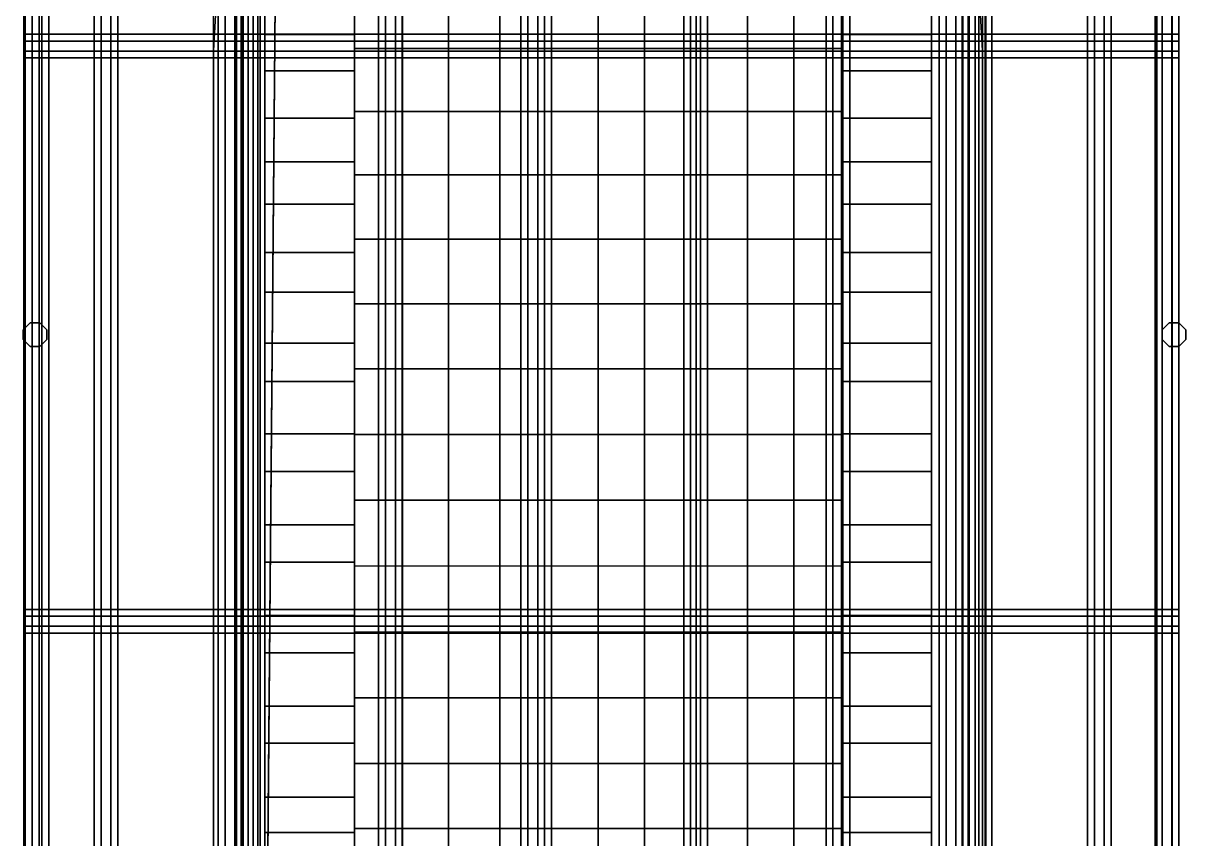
# Model space of a CAD drawing. Extents: x 0 to 230, y -450 to 0.
# Drawn here: x 2.9 to 229.6, y -318.9 to -159.9 of the extents above; entities that cross this region are included whole.
import ezdxf

# ---------------------------------------------------------------- set-up
doc = ezdxf.new("R2010")
doc.units = 0
doc.layers.add('ACESSORIO', color=254, linetype='CONTINUOUS')
doc.layers.add('BRANCO', color=7, linetype='CONTINUOUS')

msp = doc.modelspace()

# ---------------------------------------------------------------- linework, layer by layer
at = {"layer": 'ACESSORIO'}
for points in [[(3, -447), (3, -447), (3, 0), (3, -447)], [(3, -447, 30), (3, -447), (3, 0), (3, 0, 30)], [(3, 0), (3, -447), (6, -447), (6, 0)], [(6, 0, 30), (6, -447, 30), (3, -447, 30), (3, 0, 30)], [(6, 0), (6, -447), (6, -447, 30), (6, 0, 30)], [(227, 0), (227, -447), (224, -447), (224, 0)], [(224, 0), (224, -447), (224, -447, 30), (224, 0, 30)], [(224, 0, 30), (224, -447, 30), (227, -447, 30), (227, 0, 30)], [(227, -447), (227, -447), (227, 0), (227, -447)], [(227, -447, 30), (227, -447), (227, 0), (227, 0, 30)]]:
    msp.add_3dface(points, dxfattribs=at)
at = {"layer": 'BRANCO'}
for points, invisible_edges in [([(115, -91.85055, 505), (82.11002, -104.2005, 505), (101, -267.1105, 505), (115, -267.1105, 505)], 14), ([(147.89, -104.2005, 505), (115, -91.85055, 505), (115, -267.1105, 505), (129, -267.1105, 505)], 14), ([(82.11002, -104.2005, 505), (42.91002, -115.0605, 505), (91.00002, -267.1105, 505), (111, -267.1105, 505)], 14), ([(187.09, -115.0605, 505), (147.89, -104.2005, 505), (129, -267.1105, 505), (139, -267.1105, 505)], 14), ([(42.91002, -115.0605, 505), (40.00002, -165.2305, 505), (80.00002, -267.1105, 505), (100, -267.1105, 505)], 14), ([(190, -165.2305, 505), (187.09, -115.0605, 505), (139, -267.1105, 505), (154, -267.1105, 505)], 14), ([(40.00002, -165.2305, 505), (40.00002, -216.1705, 505), (60.00002, -267.1105, 505), (80.00002, -267.1105, 505)], 14), ([(190, -216.1705, 505), (190, -165.2305, 505), (154, -267.1105, 505), (170, -267.1105, 505)], 14), ([(40.00002, -216.1705, 505), (40.00002, -267.1105, 505), (40.00002, -267.1105, 505), (60.00002, -267.1105, 505)], 12), ([(190, -267.1105, 505), (190, -216.1705, 505), (170, -267.1105, 505), (190, -267.1105, 505)], 6), ([(42.91002, -419.1705, 505), (40.00002, -369.0005, 505), (80.00002, -267.1105, 505), (100, -267.1105, 505)], 14), ([(40.00002, -369.0005, 505), (40.00002, -318.0605, 505), (60.00002, -267.1105, 505), (80.00002, -267.1105, 505)], 14), ([(40.00002, -318.0605, 505), (40.00002, -267.1105, 505), (40.00002, -267.1105, 505), (60.00002, -267.1105, 505)], 12), ([(82.11002, -430.0305, 505), (42.91002, -419.1705, 505), (91.00002, -267.1105, 505), (111, -267.1105, 505)], 14), ([(115, -442.3805, 505), (82.11002, -430.0305, 505), (101, -267.1105, 505), (115, -267.1105, 505)], 14), ([(147.89, -430.0305, 505), (115, -442.3805, 505), (115, -267.1105, 505), (129, -267.1105, 505)], 14), ([(187.09, -419.1705, 505), (147.89, -430.0305, 505), (129, -267.1105, 505), (139, -267.1105, 505)], 14), ([(190, -369.0005, 505), (187.09, -419.1705, 505), (139, -267.1105, 505), (154, -267.1105, 505)], 14), ([(190, -318.0605, 505), (190, -369.0005, 505), (154, -267.1105, 505), (170, -267.1105, 505)], 14), ([(190, -267.1105, 505), (190, -318.0605, 505), (170, -267.1105, 505), (190, -267.1105, 505)], 6)]:
    msp.add_3dface(points, dxfattribs=dict(at, invisible_edges=invisible_edges))
for points in [[(40.00002, -412.1105, 495), (40.00002, -122.1105, 495), (40.00002, -122.1105, 505), (40.00002, -412.1105, 505)], [(40.00002, -412.1105, 495), (40.00002, -122.1105, 495), (40.00002, -122.1105, 505), (40.00002, -412.1105, 505)], [(190, -122.1105, 495), (190, -412.1105, 495), (190, -412.1105, 505), (190, -122.1105, 505)], [(52.25002, -125.7905, 125), (50.00002, -390.1105, 125), (50.00002, -388.9305, 495), (52.25002, -125.7905, 495)], [(180, -132.1105, 125), (180, -132.1105, 495), (180, -395.7805, 495), (180, -395.7805, 125)], [(50.00002, -145.7005, 538.96), (50.00002, -173.9905, 552.3799), (50.00002, -184.7605, 495), (50.00002, -157.7605, 495)], [(67.50002, -146.3005, 539.3), (67.50002, -162.1005, 547.28), (50.00002, -162.1005, 547.28), (50.00002, -146.3005, 539.3)], [(162.5, -146.3005, 539.3), (162.5, -162.1005, 547.28), (180, -162.1005, 547.28), (180, -146.3005, 539.3)], [(180, -145.7005, 538.96), (180, -173.9905, 552.3799), (180, -184.7605, 495), (180, -157.7605, 495)], [(67.50002, -169.2005, 495), (67.50002, -151.5005, 495), (50.00002, -151.5005, 495), (50.00002, -169.2005, 495)], [(162.5, -169.2005, 495), (162.5, -151.5005, 495), (180, -151.5005, 495), (180, -169.2005, 495)], [(76.80003, -152.7205, 543.54), (76.80003, -164.8405, 548.0099), (67.50002, -164.8405, 549.35), (67.50002, -152.7205, 544.88)], [(85.84003, -152.7205, 538.89), (85.84003, -164.8405, 543.36), (76.80003, -164.8405, 548.0099), (76.80003, -152.7205, 543.54)], [(95.86002, -152.7205, 537.52), (95.86002, -164.8405, 541.9902), (85.84003, -164.8405, 543.36), (85.84003, -152.7205, 538.89)], [(105.92, -152.7205, 536.69), (105.92, -164.8405, 541.1699), (95.86002, -164.8405, 541.9902), (95.86002, -152.7205, 537.52)], [(115, -152.7205, 536.42), (115, -164.8405, 540.89), (105.92, -164.8405, 541.1699), (105.92, -152.7205, 536.69)], [(124.08, -152.7205, 536.69), (124.08, -164.8405, 541.1699), (115, -164.8405, 540.89), (115, -152.7205, 536.42)], [(134.14, -152.7205, 537.52), (134.14, -164.8405, 541.9902), (124.08, -164.8405, 541.1699), (124.08, -152.7205, 536.69)], [(144.16, -152.7205, 538.89), (144.16, -164.8405, 543.36), (134.14, -164.8405, 541.9902), (134.14, -152.7205, 537.52)], [(153.2, -152.7205, 543.54), (153.2, -164.8405, 548.0099), (144.16, -164.8405, 543.36), (144.16, -152.7205, 538.89)], [(162.5, -152.7205, 544.88), (162.5, -164.8405, 549.35), (153.2, -164.8405, 548.0099), (153.2, -152.7205, 543.54)], [(67.50002, -162.1005, 547.28), (67.50002, -178.4205, 554.1), (50.00002, -178.4205, 554.1), (50.00002, -162.1005, 547.28)], [(162.5, -162.1005, 547.28), (162.5, -178.4205, 554.1), (180, -178.4205, 554.1), (180, -162.1005, 547.28)], [(76.80003, -164.8405, 548.0099), (76.80003, -177.1005, 552.07), (67.50002, -177.1005, 553.41), (67.50002, -164.8405, 549.35)], [(85.84003, -164.8405, 543.36), (85.84003, -177.1005, 547.42), (76.80003, -177.1005, 552.07), (76.80003, -164.8405, 548.0099)], [(95.86002, -164.8405, 541.9902), (95.86002, -177.1005, 546.0499), (85.84003, -177.1005, 547.42), (85.84003, -164.8405, 543.36)], [(105.92, -164.8405, 541.1699), (105.92, -177.1005, 545.23), (95.86002, -177.1005, 546.0499), (95.86002, -164.8405, 541.9902)], [(115, -164.8405, 540.89), (115, -177.1005, 544.95), (105.92, -177.1005, 545.23), (105.92, -164.8405, 541.1699)], [(124.08, -164.8405, 541.1699), (124.08, -177.1005, 545.23), (115, -177.1005, 544.95), (115, -164.8405, 540.89)], [(134.14, -164.8405, 541.9902), (134.14, -177.1005, 546.0499), (124.08, -177.1005, 545.23), (124.08, -164.8405, 541.1699)], [(144.16, -164.8405, 543.36), (144.16, -177.1005, 547.42), (134.14, -177.1005, 546.0499), (134.14, -164.8405, 541.9902)], [(153.2, -164.8405, 548.0099), (153.2, -177.1005, 552.07), (144.16, -177.1005, 547.42), (144.16, -164.8405, 543.36)], [(162.5, -164.8405, 549.35), (162.5, -177.1005, 553.41), (153.2, -177.1005, 552.07), (153.2, -164.8405, 548.0099)], [(67.50002, -186.9005, 495), (67.50002, -169.2005, 495), (50.00002, -169.2005, 495), (50.00002, -186.9005, 495)], [(162.5, -186.9005, 495), (162.5, -169.2005, 495), (180, -169.2005, 495), (180, -186.9005, 495)], [(50.00002, -173.9905, 552.3799), (50.00002, -203.7605, 562.1199), (50.00002, -211.7605, 495), (50.00002, -184.7605, 495)], [(180, -173.9905, 552.3799), (180, -203.7605, 562.1199), (180, -211.7605, 495), (180, -184.7605, 495)], [(67.50002, -178.4205, 554.1), (67.50002, -195.1905, 559.74), (50.00002, -195.1905, 559.74), (50.00002, -178.4205, 554.1)], [(76.80003, -177.1005, 552.07), (76.80003, -189.4905, 555.71), (67.50002, -189.4905, 557.0599), (67.50002, -177.1005, 553.41)], [(85.84003, -177.1005, 547.42), (85.84003, -189.4905, 551.07), (76.80003, -189.4905, 555.71), (76.80003, -177.1005, 552.07)], [(95.86002, -177.1005, 546.0499), (95.86002, -189.4905, 549.7), (85.84003, -189.4905, 551.07), (85.84003, -177.1005, 547.42)], [(105.92, -177.1005, 545.23), (105.92, -189.4905, 548.8699), (95.86002, -189.4905, 549.7), (95.86002, -177.1005, 546.0499)], [(115, -177.1005, 544.95), (115, -189.4905, 548.6), (105.92, -189.4905, 548.8699), (105.92, -177.1005, 545.23)], [(124.08, -177.1005, 545.23), (124.08, -189.4905, 548.8699), (115, -189.4905, 548.6), (115, -177.1005, 544.95)], [(134.14, -177.1005, 546.0499), (134.14, -189.4905, 549.7), (124.08, -189.4905, 548.8699), (124.08, -177.1005, 545.23)], [(144.16, -177.1005, 547.42), (144.16, -189.4905, 551.07), (134.14, -189.4905, 549.7), (134.14, -177.1005, 546.0499)], [(153.2, -177.1005, 552.07), (153.2, -189.4905, 555.71), (144.16, -189.4905, 551.07), (144.16, -177.1005, 547.42)], [(162.5, -177.1005, 553.41), (162.5, -189.4905, 557.0599), (153.2, -189.4905, 555.71), (153.2, -177.1005, 552.07)], [(162.5, -178.4205, 554.1), (162.5, -195.1905, 559.74), (180, -195.1905, 559.74), (180, -178.4205, 554.1)], [(67.50002, -204.5905, 495), (67.50002, -186.9005, 495), (50.00002, -186.9005, 495), (50.00002, -204.5905, 495)], [(162.5, -204.5905, 495), (162.5, -186.9005, 495), (180, -186.9005, 495), (180, -204.5905, 495)], [(76.80003, -189.4905, 555.71), (76.80003, -202.0005, 558.94), (67.50002, -202.0005, 560.28), (67.50002, -189.4905, 557.0599)], [(85.84003, -189.4905, 551.07), (85.84003, -202.0005, 554.29), (76.80003, -202.0005, 558.94), (76.80003, -189.4905, 555.71)], [(95.86002, -189.4905, 549.7), (95.86002, -202.0005, 552.92), (85.84003, -202.0005, 554.29), (85.84003, -189.4905, 551.07)], [(105.92, -189.4905, 548.8699), (105.92, -202.0005, 552.1), (95.86002, -202.0005, 552.92), (95.86002, -189.4905, 549.7)], [(115, -189.4905, 548.6), (115, -202.0005, 551.82), (105.92, -202.0005, 552.1), (105.92, -189.4905, 548.8699)], [(124.08, -189.4905, 548.8699), (124.08, -202.0005, 552.1), (115, -202.0005, 551.82), (115, -189.4905, 548.6)], [(134.14, -189.4905, 549.7), (134.14, -202.0005, 552.92), (124.08, -202.0005, 552.1), (124.08, -189.4905, 548.8699)], [(144.16, -189.4905, 551.07), (144.16, -202.0005, 554.29), (134.14, -202.0005, 552.92), (134.14, -189.4905, 549.7)], [(153.2, -189.4905, 555.71), (153.2, -202.0005, 558.94), (144.16, -202.0005, 554.29), (144.16, -189.4905, 551.07)], [(162.5, -189.4905, 557.0599), (162.5, -202.0005, 560.28), (153.2, -202.0005, 558.94), (153.2, -189.4905, 555.71)], [(67.50002, -195.1905, 559.74), (67.50002, -212.3305, 564.1699), (50.00002, -212.3305, 564.1699), (50.00002, -195.1905, 559.74)], [(162.5, -195.1905, 559.74), (162.5, -212.3305, 564.1699), (180, -212.3305, 564.1699), (180, -195.1905, 559.74)], [(50.00002, -203.7605, 562.1199), (50.00002, -234.5105, 568.02), (50.00002, -238.7605, 495), (50.00002, -211.7605, 495)], [(76.80003, -202.0005, 558.94), (76.80003, -214.6005, 561.74), (67.50002, -214.6005, 563.08), (67.50002, -202.0005, 560.28)], [(85.84003, -202.0005, 554.29), (85.84003, -214.6005, 557.09), (76.80003, -214.6005, 561.74), (76.80003, -202.0005, 558.94)], [(95.86002, -202.0005, 552.92), (95.86002, -214.6005, 555.72), (85.84003, -214.6005, 557.09), (85.84003, -202.0005, 554.29)], [(105.92, -202.0005, 552.1), (105.92, -214.6005, 554.9), (95.86002, -214.6005, 555.72), (95.86002, -202.0005, 552.92)], [(115, -202.0005, 551.82), (115, -214.6005, 554.6299), (105.92, -214.6005, 554.9), (105.92, -202.0005, 552.1)], [(124.08, -202.0005, 552.1), (124.08, -214.6005, 554.9), (115, -214.6005, 554.6299), (115, -202.0005, 551.82)], [(134.14, -202.0005, 552.92), (134.14, -214.6005, 555.72), (124.08, -214.6005, 554.9), (124.08, -202.0005, 552.1)], [(144.16, -202.0005, 554.29), (144.16, -214.6005, 557.09), (134.14, -214.6005, 555.72), (134.14, -202.0005, 552.92)], [(153.2, -202.0005, 558.94), (153.2, -214.6005, 561.74), (144.16, -214.6005, 557.09), (144.16, -202.0005, 554.29)], [(162.5, -202.0005, 560.28), (162.5, -214.6005, 563.08), (153.2, -214.6005, 561.74), (153.2, -202.0005, 558.94)], [(180, -203.7605, 562.1199), (180, -234.5105, 568.02), (180, -238.7605, 495), (180, -211.7605, 495)], [(67.50002, -222.2905, 495), (67.50002, -204.5905, 495), (50.00002, -204.5905, 495), (50.00002, -222.2905, 495)], [(162.5, -222.2905, 495), (162.5, -204.5905, 495), (180, -204.5905, 495), (180, -222.2905, 495)], [(67.50002, -212.3305, 564.1699), (67.50002, -229.7305, 567.37), (50.00002, -229.7305, 567.37), (50.00002, -212.3305, 564.1699)], [(162.5, -212.3305, 564.1699), (162.5, -229.7305, 567.37), (180, -229.7305, 567.37), (180, -212.3305, 564.1699)], [(76.80003, -214.6005, 561.74), (76.80003, -227.3005, 564.1199), (67.50002, -227.3005, 565.46), (67.50002, -214.6005, 563.08)], [(85.84003, -214.6005, 557.09), (85.84003, -227.3005, 559.47), (76.80003, -227.3005, 564.1199), (76.80003, -214.6005, 561.74)], [(95.86002, -214.6005, 555.72), (95.86002, -227.3005, 558.1), (85.84003, -227.3005, 559.47), (85.84003, -214.6005, 557.09)], [(105.92, -214.6005, 554.9), (105.92, -227.3005, 557.28), (95.86002, -227.3005, 558.1), (95.86002, -214.6005, 555.72)], [(115, -214.6005, 554.6299), (115, -227.3005, 557), (105.92, -227.3005, 557.28), (105.92, -214.6005, 554.9)], [(124.08, -214.6005, 554.9), (124.08, -227.3005, 557.28), (115, -227.3005, 557), (115, -214.6005, 554.6299)], [(134.14, -214.6005, 555.72), (134.14, -227.3005, 558.1), (124.08, -227.3005, 557.28), (124.08, -214.6005, 554.9)], [(144.16, -214.6005, 557.09), (144.16, -227.3005, 559.47), (134.14, -227.3005, 558.1), (134.14, -214.6005, 555.72)], [(153.2, -214.6005, 561.74), (153.2, -227.3005, 564.1199), (144.16, -227.3005, 559.47), (144.16, -214.6005, 557.09)], [(162.5, -214.6005, 563.08), (162.5, -227.3005, 565.46), (153.2, -227.3005, 564.1199), (153.2, -214.6005, 561.74)], [(67.50002, -239.9905, 495), (67.50002, -222.2905, 495), (50.00002, -222.2905, 495), (50.00002, -239.9905, 495)], [(162.5, -239.9905, 495), (162.5, -222.2905, 495), (180, -222.2905, 495), (180, -239.9905, 495)], [(76.80003, -227.3005, 564.1199), (76.80003, -240.0705, 566.0599), (67.50002, -240.0705, 567.4), (67.50002, -227.3005, 565.46)], [(85.84003, -227.3005, 559.47), (85.84003, -240.0705, 561.42), (76.80003, -240.0705, 566.0599), (76.80003, -227.3005, 564.1199)], [(95.86002, -227.3005, 558.1), (95.86002, -240.0705, 560.04), (85.84003, -240.0705, 561.42), (85.84003, -227.3005, 559.47)], [(105.92, -227.3005, 557.28), (105.92, -240.0705, 559.22), (95.86002, -240.0705, 560.04), (95.86002, -227.3005, 558.1)], [(115, -227.3005, 557), (115, -240.0705, 558.95), (105.92, -240.0705, 559.22), (105.92, -227.3005, 557.28)], [(124.08, -227.3005, 557.28), (124.08, -240.0705, 559.22), (115, -240.0705, 558.95), (115, -227.3005, 557)], [(134.14, -227.3005, 558.1), (134.14, -240.0705, 560.04), (124.08, -240.0705, 559.22), (124.08, -227.3005, 557.28)], [(144.16, -227.3005, 559.47), (144.16, -240.0705, 561.42), (134.14, -240.0705, 560.04), (134.14, -227.3005, 558.1)], [(153.2, -227.3005, 564.1199), (153.2, -240.0705, 566.0599), (144.16, -240.0705, 561.42), (144.16, -227.3005, 559.47)], [(162.5, -227.3005, 565.46), (162.5, -240.0705, 567.4), (153.2, -240.0705, 566.0599), (153.2, -227.3005, 564.1199)], [(67.50002, -229.7305, 567.37), (67.50002, -247.3105, 569.3099), (50.00002, -247.3105, 569.3099), (50.00002, -229.7305, 567.37)], [(162.5, -229.7305, 567.37), (162.5, -247.3105, 569.3099), (180, -247.3105, 569.3099), (180, -229.7305, 567.37)], [(50.00002, -234.5105, 568.02), (50.00002, -265.7605, 570), (50.00002, -265.7605, 495), (50.00002, -238.7605, 495)], [(180, -234.5105, 568.02), (180, -265.7605, 570), (180, -265.7605, 495), (180, -238.7605, 495)], [(67.50002, -257.6905, 495), (67.50002, -239.9905, 495), (50.00002, -239.9905, 495), (50.00002, -257.6905, 495)], [(76.80003, -240.0705, 566.0599), (76.80003, -252.8905, 567.58), (67.50002, -252.8905, 568.92), (67.50002, -240.0705, 567.4)], [(85.84003, -240.0705, 561.42), (85.84003, -252.8905, 562.9302), (76.80003, -252.8905, 567.58), (76.80003, -240.0705, 566.0599)], [(95.86002, -240.0705, 560.04), (95.86002, -252.8905, 561.5599), (85.84003, -252.8905, 562.9302), (85.84003, -240.0705, 561.42)], [(105.92, -240.0705, 559.22), (105.92, -252.8905, 560.74), (95.86002, -252.8905, 561.5599), (95.86002, -240.0705, 560.04)], [(115, -240.0705, 558.95), (115, -252.8905, 560.46), (105.92, -252.8905, 560.74), (105.92, -240.0705, 559.22)], [(124.08, -240.0705, 559.22), (124.08, -252.8905, 560.74), (115, -252.8905, 560.46), (115, -240.0705, 558.95)], [(134.14, -240.0705, 560.04), (134.14, -252.8905, 561.5599), (124.08, -252.8905, 560.74), (124.08, -240.0705, 559.22)], [(144.16, -240.0705, 561.42), (144.16, -252.8905, 562.9302), (134.14, -252.8905, 561.5599), (134.14, -240.0705, 560.04)], [(153.2, -240.0705, 566.0599), (153.2, -252.8905, 567.58), (144.16, -252.8905, 562.9302), (144.16, -240.0705, 561.42)], [(162.5, -240.0705, 567.4), (162.5, -252.8905, 568.92), (153.2, -252.8905, 567.58), (153.2, -240.0705, 566.0599)], [(162.5, -257.6905, 495), (162.5, -239.9905, 495), (180, -239.9905, 495), (180, -257.6905, 495)], [(67.50002, -247.3105, 569.3099), (67.50002, -264.9905, 570), (50.00002, -264.9905, 570), (50.00002, -247.3105, 569.3099)], [(162.5, -247.3105, 569.3099), (162.5, -264.9905, 570), (180, -264.9905, 570), (180, -247.3105, 569.3099)], [(76.80003, -252.8905, 567.58), (76.80003, -265.7605, 568.6599), (67.50002, -265.7605, 570), (67.50002, -252.8905, 568.92)], [(85.84003, -252.8905, 562.9302), (85.84003, -265.7605, 564.0099), (76.80003, -265.7605, 568.6599), (76.80003, -252.8905, 567.58)], [(95.86002, -252.8905, 561.5599), (95.86002, -265.7605, 562.64), (85.84003, -265.7605, 564.0099), (85.84003, -252.8905, 562.9302)], [(105.92, -252.8905, 560.74), (105.92, -265.7605, 561.82), (95.86002, -265.7605, 562.64), (95.86002, -252.8905, 561.5599)], [(115, -252.8905, 560.46), (115, -265.7605, 561.54), (105.92, -265.7605, 561.82), (105.92, -252.8905, 560.74)], [(124.08, -252.8905, 560.74), (124.08, -265.7605, 561.82), (115, -265.7605, 561.54), (115, -252.8905, 560.46)], [(134.14, -252.8905, 561.5599), (134.14, -265.7605, 562.64), (124.08, -265.7605, 561.82), (124.08, -252.8905, 560.74)], [(144.16, -252.8905, 562.9302), (144.16, -265.7605, 564.0099), (134.14, -265.7605, 562.64), (134.14, -252.8905, 561.5599)], [(153.2, -252.8905, 567.58), (153.2, -265.7605, 568.6599), (144.16, -265.7605, 564.0099), (144.16, -252.8905, 562.9302)], [(162.5, -252.8905, 568.92), (162.5, -265.7605, 570), (153.2, -265.7605, 568.6599), (153.2, -252.8905, 567.58)], [(67.50002, -275.3805, 495), (67.50002, -257.6905, 495), (50.00002, -257.6905, 495), (50.00002, -275.3805, 495)], [(162.5, -275.3805, 495), (162.5, -257.6905, 495), (180, -257.6905, 495), (180, -275.3805, 495)], [(67.50002, -264.9905, 570), (67.50002, -282.6805, 569.42), (50.00002, -282.6805, 569.42), (50.00002, -264.9905, 570)], [(162.5, -264.9905, 570), (162.5, -282.6805, 569.42), (180, -282.6805, 569.42), (180, -264.9905, 570)], [(50.00002, -265.7605, 570), (50.00002, -297.0205, 568.02), (50.00002, -292.7605, 495), (50.00002, -265.7605, 495)], [(76.80003, -278.6305, 567.58), (76.80003, -265.7605, 568.6599), (67.50002, -265.7605, 570), (67.50002, -278.6305, 568.92)], [(85.84003, -278.6305, 562.9302), (85.84003, -265.7605, 564.0099), (76.80003, -265.7605, 568.6599), (76.80003, -278.6305, 567.58)], [(95.86002, -278.6305, 561.5599), (95.86002, -265.7605, 562.64), (85.84003, -265.7605, 564.0099), (85.84003, -278.6305, 562.9302)], [(105.92, -278.6305, 560.74), (105.92, -265.7605, 561.82), (95.86002, -265.7605, 562.64), (95.86002, -278.6305, 561.5599)], [(115, -278.6305, 560.46), (115, -265.7605, 561.54), (105.92, -265.7605, 561.82), (105.92, -278.6305, 560.74)], [(124.08, -278.6305, 560.74), (124.08, -265.7605, 561.82), (115, -265.7605, 561.54), (115, -278.6305, 560.46)], [(134.14, -278.6305, 561.5599), (134.14, -265.7605, 562.64), (124.08, -265.7605, 561.82), (124.08, -278.6305, 560.74)], [(144.16, -278.6305, 562.9302), (144.16, -265.7605, 564.0099), (134.14, -265.7605, 562.64), (134.14, -278.6305, 561.5599)], [(153.2, -278.6305, 567.58), (153.2, -265.7605, 568.6599), (144.16, -265.7605, 564.0099), (144.16, -278.6305, 562.9302)], [(162.5, -278.6305, 568.92), (162.5, -265.7605, 570), (153.2, -265.7605, 568.6599), (153.2, -278.6305, 567.58)], [(180, -265.7605, 570), (180, -297.0205, 568.02), (180, -292.7605, 495), (180, -265.7605, 495)], [(67.50002, -293.0805, 495), (67.50002, -275.3805, 495), (50.00002, -275.3805, 495), (50.00002, -293.0805, 495)], [(162.5, -293.0805, 495), (162.5, -275.3805, 495), (180, -275.3805, 495), (180, -293.0805, 495)], [(76.80003, -291.4605, 566.0599), (76.80003, -278.6305, 567.58), (67.50002, -278.6305, 568.92), (67.50002, -291.4605, 567.4)], [(85.84003, -291.4605, 561.42), (85.84003, -278.6305, 562.9302), (76.80003, -278.6305, 567.58), (76.80003, -291.4605, 566.0599)], [(95.86002, -291.4605, 560.04), (95.86002, -278.6305, 561.5599), (85.84003, -278.6305, 562.9302), (85.84003, -291.4605, 561.42)], [(105.92, -291.4605, 559.22), (105.92, -278.6305, 560.74), (95.86002, -278.6305, 561.5599), (95.86002, -291.4605, 560.04)], [(115, -291.4605, 558.95), (115, -278.6305, 560.46), (105.92, -278.6305, 560.74), (105.92, -291.4605, 559.22)], [(124.08, -291.4605, 559.22), (124.08, -278.6305, 560.74), (115, -278.6305, 560.46), (115, -291.4605, 558.95)], [(134.14, -291.4605, 560.04), (134.14, -278.6305, 561.5599), (124.08, -278.6305, 560.74), (124.08, -291.4605, 559.22)], [(144.16, -291.4605, 561.42), (144.16, -278.6305, 562.9302), (134.14, -278.6305, 561.5599), (134.14, -291.4605, 560.04)], [(153.2, -291.4605, 566.0599), (153.2, -278.6305, 567.58), (144.16, -278.6305, 562.9302), (144.16, -291.4605, 561.42)], [(162.5, -291.4605, 567.4), (162.5, -278.6305, 568.92), (153.2, -278.6305, 567.58), (153.2, -291.4605, 566.0599)], [(67.50002, -282.6805, 569.42), (67.50002, -300.2805, 567.58), (50.00002, -300.2805, 567.58), (50.00002, -282.6805, 569.42)], [(162.5, -282.6805, 569.42), (162.5, -300.2805, 567.58), (180, -300.2805, 567.58), (180, -282.6805, 569.42)], [(76.80003, -304.2305, 564.1199), (76.80003, -291.4605, 566.0599), (67.50002, -291.4605, 567.4), (67.50002, -304.2305, 565.46)], [(85.84003, -304.2305, 559.47), (85.84003, -291.4605, 561.42), (76.80003, -291.4605, 566.0599), (76.80003, -304.2305, 564.1199)], [(95.86002, -304.2305, 558.1), (95.86002, -291.4605, 560.04), (85.84003, -291.4605, 561.42), (85.84003, -304.2305, 559.47)], [(105.92, -304.2305, 557.28), (105.92, -291.4605, 559.22), (95.86002, -291.4605, 560.04), (95.86002, -304.2305, 558.1)], [(115, -304.2305, 557), (115, -291.4605, 558.95), (105.92, -291.4605, 559.22), (105.92, -304.2305, 557.28)], [(124.08, -304.2305, 557.28), (124.08, -291.4605, 559.22), (115, -291.4605, 558.95), (115, -304.2305, 557)], [(134.14, -304.2305, 558.1), (134.14, -291.4605, 560.04), (124.08, -291.4605, 559.22), (124.08, -304.2305, 557.28)], [(144.16, -304.2305, 559.47), (144.16, -291.4605, 561.42), (134.14, -291.4605, 560.04), (134.14, -304.2305, 558.1)], [(153.2, -304.2305, 564.1199), (153.2, -291.4605, 566.0599), (144.16, -291.4605, 561.42), (144.16, -304.2305, 559.47)], [(162.5, -304.2305, 565.46), (162.5, -291.4605, 567.4), (153.2, -291.4605, 566.0599), (153.2, -304.2305, 564.1199)], [(50.00002, -297.0205, 568.02), (50.00002, -327.7705, 562.1199), (50.00002, -319.7605, 495), (50.00002, -292.7605, 495)], [(67.50002, -310.7805, 495), (67.50002, -293.0805, 495), (50.00002, -293.0805, 495), (50.00002, -310.7805, 495)], [(162.5, -310.7805, 495), (162.5, -293.0805, 495), (180, -293.0805, 495), (180, -310.7805, 495)], [(180, -297.0205, 568.02), (180, -327.7705, 562.1199), (180, -319.7605, 495), (180, -292.7605, 495)], [(67.50002, -300.2805, 567.58), (67.50002, -317.7005, 564.5), (50.00002, -317.7005, 564.5), (50.00002, -300.2805, 567.58)], [(162.5, -300.2805, 567.58), (162.5, -317.7005, 564.5), (180, -317.7005, 564.5), (180, -300.2805, 567.58)], [(76.80003, -316.9205, 561.74), (76.80003, -304.2305, 564.1199), (67.50002, -304.2305, 565.46), (67.50002, -316.9205, 563.08)], [(85.84003, -316.9205, 557.09), (85.84003, -304.2305, 559.47), (76.80003, -304.2305, 564.1199), (76.80003, -316.9205, 561.74)], [(95.86002, -316.9205, 555.72), (95.86002, -304.2305, 558.1), (85.84003, -304.2305, 559.47), (85.84003, -316.9205, 557.09)], [(105.92, -316.9205, 554.9), (105.92, -304.2305, 557.28), (95.86002, -304.2305, 558.1), (95.86002, -316.9205, 555.72)], [(115, -316.9205, 554.6299), (115, -304.2305, 557), (105.92, -304.2305, 557.28), (105.92, -316.9205, 554.9)], [(124.08, -316.9205, 554.9), (124.08, -304.2305, 557.28), (115, -304.2305, 557), (115, -316.9205, 554.6299)], [(134.14, -316.9205, 555.72), (134.14, -304.2305, 558.1), (124.08, -304.2305, 557.28), (124.08, -316.9205, 554.9)], [(144.16, -316.9205, 557.09), (144.16, -304.2305, 559.47), (134.14, -304.2305, 558.1), (134.14, -316.9205, 555.72)], [(153.2, -316.9205, 561.74), (153.2, -304.2305, 564.1199), (144.16, -304.2305, 559.47), (144.16, -316.9205, 557.09)], [(162.5, -316.9205, 563.08), (162.5, -304.2305, 565.46), (153.2, -304.2305, 564.1199), (153.2, -316.9205, 561.74)], [(67.50002, -328.4805, 495), (67.50002, -310.7805, 495), (50.00002, -310.7805, 495), (50.00002, -328.4805, 495)], [(162.5, -328.4805, 495), (162.5, -310.7805, 495), (180, -310.7805, 495), (180, -328.4805, 495)], [(76.80003, -329.5305, 558.94), (76.80003, -316.9205, 561.74), (67.50002, -316.9205, 563.08), (67.50002, -329.5305, 560.28)], [(85.84003, -329.5305, 554.29), (85.84003, -316.9205, 557.09), (76.80003, -316.9205, 561.74), (76.80003, -329.5305, 558.94)], [(95.86002, -329.5305, 552.92), (95.86002, -316.9205, 555.72), (85.84003, -316.9205, 557.09), (85.84003, -329.5305, 554.29)], [(105.92, -329.5305, 552.1), (105.92, -316.9205, 554.9), (95.86002, -316.9205, 555.72), (95.86002, -329.5305, 552.92)], [(115, -329.5305, 551.82), (115, -316.9205, 554.6299), (105.92, -316.9205, 554.9), (105.92, -329.5305, 552.1)], [(124.08, -329.5305, 552.1), (124.08, -316.9205, 554.9), (115, -316.9205, 554.6299), (115, -329.5305, 551.82)], [(134.14, -329.5305, 552.92), (134.14, -316.9205, 555.72), (124.08, -316.9205, 554.9), (124.08, -329.5305, 552.1)], [(144.16, -329.5305, 554.29), (144.16, -316.9205, 557.09), (134.14, -316.9205, 555.72), (134.14, -329.5305, 552.92)], [(153.2, -329.5305, 558.94), (153.2, -316.9205, 561.74), (144.16, -316.9205, 557.09), (144.16, -329.5305, 554.29)], [(162.5, -329.5305, 560.28), (162.5, -316.9205, 563.08), (153.2, -316.9205, 561.74), (153.2, -329.5305, 558.94)], [(67.50002, -317.7005, 564.5), (67.50002, -334.8605, 560.1699), (50.00002, -334.8605, 560.1699), (50.00002, -317.7005, 564.5)], [(162.5, -317.7005, 564.5), (162.5, -334.8605, 560.1699), (180, -334.8605, 560.1699), (180, -317.7005, 564.5)]]:
    msp.add_3dface(points, dxfattribs=at)

# ---------------------------------------------------------------- meshes
at = {"layer": 'ACESSORIO'}
mesh = msp.add_polymesh((2, 8), dxfattribs=dict(at, n_close=True))
for k, corner in enumerate([(16.70673, -440.8805, 35.97239), (16.70673, -440.8805, 37.88581), (18.05972, -440.8805, 39.2388), (19.97314, -440.8805, 39.2388), (21.32613, -440.8805, 37.88581), (21.32613, -440.8805, 35.97239), (19.97314, -440.8805, 34.6194), (18.05972, -440.8805, 34.6194), (16.70673, -3.499972, 35.97239), (16.70673, -3.499972, 37.88581), (18.05972, -3.499972, 39.2388), (19.97314, -3.499972, 39.2388), (21.32613, -3.499972, 37.88581), (21.32613, -3.499972, 35.97239), (19.97314, -3.499972, 34.6194), (18.05972, -3.499972, 34.6194)]):
    mesh.set_mesh_vertex(divmod(k, 8), corner)
mesh = msp.add_polymesh((2, 8), dxfattribs=dict(at, n_close=True))
for k, corner in enumerate([(44.45673, -436.2612, 35.97239), (44.45673, -436.2612, 37.88581), (45.80972, -436.2612, 39.2388), (47.72314, -436.2612, 39.2388), (49.07613, -436.2612, 37.88581), (49.07613, -436.2612, 35.97239), (47.72314, -436.2612, 34.6194), (45.80972, -436.2612, 34.6194), (44.45673, -3.499972, 35.97239), (44.45673, -3.499972, 37.88581), (45.80972, -3.499972, 39.2388), (47.72314, -3.499972, 39.2388), (49.07613, -3.499972, 37.88581), (49.07613, -3.499972, 35.97239), (47.72314, -3.499972, 34.6194), (45.80972, -3.499972, 34.6194)]):
    mesh.set_mesh_vertex(divmod(k, 8), corner)
mesh = msp.add_polymesh((2, 8), dxfattribs=dict(at, n_close=True))
for k, corner in enumerate([(72.20673, -436.2612, 35.97239), (72.20673, -436.2612, 37.88581), (73.55975, -436.2612, 39.2388), (75.47314, -436.2612, 39.2388), (76.82613, -436.2612, 37.88581), (76.82613, -436.2612, 35.97239), (75.47314, -436.2612, 34.6194), (73.55975, -436.2612, 34.6194), (72.20673, -3.499972, 35.97239), (72.20673, -3.499972, 37.88581), (73.55975, -3.499972, 39.2388), (75.47314, -3.499972, 39.2388), (76.82613, -3.499972, 37.88581), (76.82613, -3.499972, 35.97239), (75.47314, -3.499972, 34.6194), (73.55975, -3.499972, 34.6194)]):
    mesh.set_mesh_vertex(divmod(k, 8), corner)
mesh = msp.add_polymesh((2, 8), dxfattribs=dict(at, n_close=True))
for k, corner in enumerate([(99.95673, -436.2612, 35.97239), (99.95673, -436.2612, 37.88581), (101.3097, -436.2612, 39.2388), (103.2231, -436.2612, 39.2388), (104.5761, -436.2612, 37.88581), (104.5761, -436.2612, 35.97239), (103.2231, -436.2612, 34.6194), (101.3097, -436.2612, 34.6194), (99.95673, -3.499972, 35.97239), (99.95673, -3.499972, 37.88581), (101.3097, -3.499972, 39.2388), (103.2231, -3.499972, 39.2388), (104.5761, -3.499972, 37.88581), (104.5761, -3.499972, 35.97239), (103.2231, -3.499972, 34.6194), (101.3097, -3.499972, 34.6194)]):
    mesh.set_mesh_vertex(divmod(k, 8), corner)
mesh = msp.add_polymesh((2, 8), dxfattribs=dict(at, n_close=True))
for k, corner in enumerate([(131.7067, -436.2612, 35.97239), (131.7067, -436.2612, 37.88581), (133.0597, -436.2612, 39.2388), (134.9732, -436.2612, 39.2388), (136.3261, -436.2612, 37.88581), (136.3261, -436.2612, 35.97239), (134.9732, -436.2612, 34.6194), (133.0597, -436.2612, 34.6194), (131.7067, -3.499972, 35.97239), (131.7067, -3.499972, 37.88581), (133.0597, -3.499972, 39.2388), (134.9732, -3.499972, 39.2388), (136.3261, -3.499972, 37.88581), (136.3261, -3.499972, 35.97239), (134.9732, -3.499972, 34.6194), (133.0597, -3.499972, 34.6194)]):
    mesh.set_mesh_vertex(divmod(k, 8), corner)
mesh = msp.add_polymesh((2, 8), dxfattribs=dict(at, n_close=True))
for k, corner in enumerate([(159.4567, -436.2612, 35.97239), (159.4567, -436.2612, 37.88581), (160.8097, -436.2612, 39.2388), (162.7232, -436.2612, 39.2388), (164.0761, -436.2612, 37.88581), (164.0761, -436.2612, 35.97239), (162.7232, -436.2612, 34.6194), (160.8097, -436.2612, 34.6194), (159.4567, -3.499972, 35.97239), (159.4567, -3.499972, 37.88581), (160.8097, -3.499972, 39.2388), (162.7232, -3.499972, 39.2388), (164.0761, -3.499972, 37.88581), (164.0761, -3.499972, 35.97239), (162.7232, -3.499972, 34.6194), (160.8097, -3.499972, 34.6194)]):
    mesh.set_mesh_vertex(divmod(k, 8), corner)
mesh = msp.add_polymesh((2, 8), dxfattribs=dict(at, n_close=True))
for k, corner in enumerate([(187.2067, -436.2612, 35.97239), (187.2067, -436.2612, 37.88581), (188.5597, -436.2612, 39.2388), (190.4732, -436.2612, 39.2388), (191.8261, -436.2612, 37.88581), (191.8261, -436.2612, 35.97239), (190.4732, -436.2612, 34.6194), (188.5597, -436.2612, 34.6194), (187.2067, -3.499972, 35.97239), (187.2067, -3.499972, 37.88581), (188.5597, -3.499972, 39.2388), (190.4732, -3.499972, 39.2388), (191.8261, -3.499972, 37.88581), (191.8261, -3.499972, 35.97239), (190.4732, -3.499972, 34.6194), (188.5597, -3.499972, 34.6194)]):
    mesh.set_mesh_vertex(divmod(k, 8), corner)
mesh = msp.add_polymesh((2, 8), dxfattribs=dict(at, n_close=True))
for k, corner in enumerate([(210.4567, -436.2612, 35.97239), (210.4567, -436.2612, 37.88581), (211.8097, -436.2612, 39.2388), (213.7232, -436.2612, 39.2388), (215.0761, -436.2612, 37.88581), (215.0761, -436.2612, 35.97239), (213.7232, -436.2612, 34.6194), (211.8097, -436.2612, 34.6194), (210.4567, -3.499972, 35.97239), (210.4567, -3.499972, 37.88581), (211.8097, -3.499972, 39.2388), (213.7232, -3.499972, 39.2388), (215.0761, -3.499972, 37.88581), (215.0761, -3.499972, 35.97239), (213.7232, -3.499972, 34.6194), (211.8097, -3.499972, 34.6194)]):
    mesh.set_mesh_vertex(divmod(k, 8), corner)
mesh = msp.add_polymesh((2, 9), dxfattribs=at)
for k, corner in enumerate([(3.266432, -436.2612, 37.88581), (3.266432, -436.2612, 35.97239), (4.619422, -436.2612, 34.6194), (6.532839, -436.2612, 34.6194), (7.885829, -436.2612, 35.97239), (7.885829, -436.2612, 37.88581), (6.532839, -436.2612, 39.2388), (4.619422, -436.2612, 39.2388), (3.266432, -436.2612, 37.88581), (3.266432, -9.619375, 37.88581), (3.266432, -9.619375, 35.97239), (4.619422, -9.619375, 34.6194), (6.532839, -9.619375, 34.6194), (7.885829, -9.619375, 35.97239), (7.885829, -9.619375, 37.88581), (6.532839, -9.619375, 39.2388), (4.619422, -9.619375, 39.2388), (3.266432, -9.619375, 37.88581)]):
    mesh.set_mesh_vertex(divmod(k, 9), corner)
mesh = msp.add_polymesh((2, 9), dxfattribs=at)
for k, corner in enumerate([(3.266432, -436.2612, 67.88581), (3.266432, -436.2612, 65.97239), (4.619422, -436.2612, 64.6194), (6.532839, -436.2612, 64.6194), (7.885829, -436.2612, 65.97239), (7.885829, -436.2612, 67.88581), (6.532839, -436.2612, 69.2388), (4.619422, -436.2612, 69.2388), (3.266432, -436.2612, 67.88581), (3.266432, -9.619375, 67.88581), (3.266432, -9.619375, 65.97239), (4.619422, -9.619375, 64.6194), (6.532839, -9.619375, 64.6194), (7.885829, -9.619375, 65.97239), (7.885829, -9.619375, 67.88581), (6.532839, -9.619375, 69.2388), (4.619422, -9.619375, 69.2388), (3.266432, -9.619375, 67.88581)]):
    mesh.set_mesh_vertex(divmod(k, 9), corner)
mesh = msp.add_polymesh((2, 9), dxfattribs=at)
for k, corner in enumerate([(228.2664, -436.2612, 37.88581), (228.2664, -436.2612, 35.97239), (226.9134, -436.2612, 34.6194), (225, -436.2612, 34.6194), (223.647, -436.2612, 35.97239), (223.647, -436.2612, 37.88581), (225, -436.2612, 39.2388), (226.9134, -436.2612, 39.2388), (228.2664, -436.2612, 37.88581), (228.2664, -9.619375, 37.88581), (228.2664, -9.619375, 35.97239), (226.9134, -9.619375, 34.6194), (225, -9.619375, 34.6194), (223.647, -9.619375, 35.97239), (223.647, -9.619375, 37.88581), (225, -9.619375, 39.2388), (226.9134, -9.619375, 39.2388), (228.2664, -9.619375, 37.88581)]):
    mesh.set_mesh_vertex(divmod(k, 9), corner)
mesh = msp.add_polymesh((2, 9), dxfattribs=at)
for k, corner in enumerate([(228.2664, -436.2612, 67.88581), (228.2664, -436.2612, 65.97239), (226.9134, -436.2612, 64.6194), (225, -436.2612, 64.6194), (223.647, -436.2612, 65.97239), (223.647, -436.2612, 67.88581), (225, -436.2612, 69.2388), (226.9134, -436.2612, 69.2388), (228.2664, -436.2612, 67.88581), (228.2664, -9.619375, 67.88581), (228.2664, -9.619375, 65.97239), (226.9134, -9.619375, 64.6194), (225, -9.619375, 64.6194), (223.647, -9.619375, 65.97239), (223.647, -9.619375, 67.88581), (225, -9.619375, 69.2388), (226.9134, -9.619375, 69.2388), (228.2664, -9.619375, 67.88581)]):
    mesh.set_mesh_vertex(divmod(k, 9), corner)
mesh = msp.add_polymesh((2, 9), dxfattribs=at)
for k, corner in enumerate([(40.90953, -410.2955, 123.647), (40.90953, -410.2955, 121.7336), (42.26252, -410.2955, 120.3806), (44.17594, -410.2955, 120.3806), (45.52893, -410.2955, 121.7336), (45.52893, -410.2955, 123.647), (44.17594, -410.2955, 125), (42.26252, -410.2955, 125), (40.90953, -410.2955, 123.647), (40.90953, -123.222, 123.647), (40.90953, -123.222, 121.7336), (42.26252, -123.222, 120.3806), (44.17594, -123.222, 120.3806), (45.52893, -123.222, 121.7336), (45.52893, -123.222, 123.647), (44.17594, -123.222, 125), (42.26252, -123.222, 125), (40.90953, -123.222, 123.647)]):
    mesh.set_mesh_vertex(divmod(k, 9), corner)
mesh = msp.add_polymesh((2, 9), dxfattribs=at)
for k, corner in enumerate([(40.90953, -410.2955, 296.647), (40.90953, -410.2955, 294.7336), (42.26252, -410.2955, 293.3806), (44.17594, -410.2955, 293.3806), (45.52893, -410.2955, 294.7336), (45.52893, -410.2955, 296.647), (44.17594, -410.2955, 298), (42.26252, -410.2955, 298), (40.90953, -410.2955, 296.647), (40.90953, -123.222, 296.647), (40.90953, -123.222, 294.7336), (42.26252, -123.222, 293.3806), (44.17594, -123.222, 293.3806), (45.52893, -123.222, 294.7336), (45.52893, -123.222, 296.647), (44.17594, -123.222, 298), (42.26252, -123.222, 298), (40.90953, -123.222, 296.647)]):
    mesh.set_mesh_vertex(divmod(k, 9), corner)
mesh = msp.add_polymesh((2, 9), dxfattribs=at)
for k, corner in enumerate([(40.90953, -410.2955, 461.647), (40.90953, -410.2955, 459.7336), (42.26252, -410.2955, 458.3806), (44.17594, -410.2955, 458.3806), (45.52893, -410.2955, 459.7336), (45.52893, -410.2955, 461.647), (44.17594, -410.2955, 463), (42.26252, -410.2955, 463), (40.90953, -410.2955, 461.647), (40.90953, -123.222, 461.647), (40.90953, -123.222, 459.7336), (42.26252, -123.222, 458.3806), (44.17594, -123.222, 458.3806), (45.52893, -123.222, 459.7336), (45.52893, -123.222, 461.647), (44.17594, -123.222, 463), (42.26252, -123.222, 463), (40.90953, -123.222, 461.647)]):
    mesh.set_mesh_vertex(divmod(k, 9), corner)
mesh = msp.add_polymesh((2, 9), dxfattribs=at)
for k, corner in enumerate([(190.6234, -410.2955, 123.647), (190.6234, -410.2955, 121.7336), (189.2704, -410.2955, 120.3806), (187.3569, -410.2955, 120.3806), (186.0039, -410.2955, 121.7336), (186.0039, -410.2955, 123.647), (187.3569, -410.2955, 125), (189.2704, -410.2955, 125), (190.6234, -410.2955, 123.647), (190.6234, -123.222, 123.647), (190.6234, -123.222, 121.7336), (189.2704, -123.222, 120.3806), (187.3569, -123.222, 120.3806), (186.0039, -123.222, 121.7336), (186.0039, -123.222, 123.647), (187.3569, -123.222, 125), (189.2704, -123.222, 125), (190.6234, -123.222, 123.647)]):
    mesh.set_mesh_vertex(divmod(k, 9), corner)
mesh = msp.add_polymesh((2, 9), dxfattribs=at)
for k, corner in enumerate([(190.6234, -410.2955, 296.647), (190.6234, -410.2955, 294.7336), (189.2704, -410.2955, 293.3806), (187.3569, -410.2955, 293.3806), (186.0039, -410.2955, 294.7336), (186.0039, -410.2955, 296.647), (187.3569, -410.2955, 298), (189.2704, -410.2955, 298), (190.6234, -410.2955, 296.647), (190.6234, -123.222, 296.647), (190.6234, -123.222, 294.7336), (189.2704, -123.222, 293.3806), (187.3569, -123.222, 293.3806), (186.0039, -123.222, 294.7336), (186.0039, -123.222, 296.647), (187.3569, -123.222, 298), (189.2704, -123.222, 298), (190.6234, -123.222, 296.647)]):
    mesh.set_mesh_vertex(divmod(k, 9), corner)
mesh = msp.add_polymesh((2, 9), dxfattribs=at)
for k, corner in enumerate([(190.6234, -410.2955, 461.647), (190.6234, -410.2955, 459.7336), (189.2704, -410.2955, 458.3806), (187.3569, -410.2955, 458.3806), (186.0039, -410.2955, 459.7336), (186.0039, -410.2955, 461.647), (187.3569, -410.2955, 463), (189.2704, -410.2955, 463), (190.6234, -410.2955, 461.647), (190.6234, -123.222, 461.647), (190.6234, -123.222, 459.7336), (189.2704, -123.222, 458.3806), (187.3569, -123.222, 458.3806), (186.0039, -123.222, 459.7336), (186.0039, -123.222, 461.647), (187.3569, -123.222, 463), (189.2704, -123.222, 463), (190.6234, -123.222, 461.647)]):
    mesh.set_mesh_vertex(divmod(k, 9), corner)
mesh = msp.add_polymesh((2, 9), dxfattribs=at)
for k, corner in enumerate([(46.73361, -127.8414, 495), (45.38062, -127.8414, 493.647), (45.38062, -127.8414, 491.7336), (46.73361, -127.8414, 490.3806), (48.64703, -127.8414, 490.3806), (50.00002, -127.8414, 491.7336), (50.00002, -127.8414, 493.647), (48.64703, -127.8414, 495), (46.73361, -127.8414, 495), (46.73361, -405.6761, 495), (45.38062, -405.6761, 493.647), (45.38062, -405.6761, 491.7336), (46.73361, -405.6761, 490.3806), (48.64703, -405.6761, 490.3806), (50.00002, -405.6761, 491.7336), (50.00002, -405.6761, 493.647), (48.64703, -405.6761, 495), (46.73361, -405.6761, 495)]):
    mesh.set_mesh_vertex(divmod(k, 9), corner)
mesh = msp.add_polymesh((2, 9), dxfattribs=at)
for k, corner in enumerate([(184.7992, -127.8414, 495), (186.1522, -127.8414, 493.647), (186.1522, -127.8414, 491.7336), (184.7992, -127.8414, 490.3806), (182.8858, -127.8414, 490.3806), (181.5328, -127.8414, 491.7336), (181.5328, -127.8414, 493.647), (182.8858, -127.8414, 495), (184.7992, -127.8414, 495), (184.7992, -405.6761, 495), (186.1522, -405.6761, 493.647), (186.1522, -405.6761, 491.7336), (184.7992, -405.6761, 490.3806), (182.8858, -405.6761, 490.3806), (181.5328, -405.6761, 491.7336), (181.5328, -405.6761, 493.647), (182.8858, -405.6761, 495), (184.7992, -405.6761, 495)]):
    mesh.set_mesh_vertex(divmod(k, 9), corner)
mesh = msp.add_polymesh((2, 9), dxfattribs=at)
for k, corner in enumerate([(3.266432, -162.0683, 37.88581), (3.266432, -162.0683, 35.97239), (3.266432, -163.4213, 34.6194), (3.266432, -165.3347, 34.6194), (3.266432, -166.6877, 35.97239), (3.266432, -166.6877, 37.88581), (3.266432, -165.3347, 39.2388), (3.266432, -163.4213, 39.2388), (3.266432, -162.0683, 37.88581), (228.2664, -162.0683, 37.88581), (228.2664, -162.0683, 35.97239), (228.2664, -163.4213, 34.6194), (228.2664, -165.3347, 34.6194), (228.2664, -166.6877, 35.97239), (228.2664, -166.6877, 37.88581), (228.2664, -165.3347, 39.2388), (228.2664, -163.4213, 39.2388), (228.2664, -162.0683, 37.88581)]):
    mesh.set_mesh_vertex(divmod(k, 9), corner)
mesh = msp.add_polymesh((2, 9), dxfattribs=at)
for k, corner in enumerate([(7.508237, -221.5873, 65.97237), (7.508237, -219.6739, 65.97237), (6.155247, -218.3209, 65.97237), (4.24183, -218.3209, 65.97237), (2.888839, -219.6739, 65.97237), (2.888839, -221.5873, 65.97237), (4.24183, -222.9403, 65.97237), (6.155247, -222.9403, 65.97237), (7.508237, -221.5873, 65.97237), (7.508237, -221.5873, 35.97239), (7.508237, -219.6739, 35.97239), (6.155247, -218.3209, 35.97239), (4.24183, -218.3209, 35.97239), (2.888839, -219.6739, 35.97239), (2.888839, -221.5873, 35.97239), (4.24183, -222.9403, 35.97239), (6.155247, -222.9403, 35.97239), (7.508237, -221.5873, 35.97239)]):
    mesh.set_mesh_vertex(divmod(k, 9), corner)
mesh = msp.add_polymesh((2, 9), dxfattribs=at)
for k, corner in enumerate([(229.6194, -221.5873, 65.97237), (229.6194, -219.6739, 65.97237), (228.2664, -218.3209, 65.97237), (226.353, -218.3209, 65.97237), (225, -219.6739, 65.97237), (225, -221.5873, 65.97237), (226.353, -222.9403, 65.97237), (228.2664, -222.9403, 65.97237), (229.6194, -221.5873, 65.97237), (229.6194, -221.5873, 35.97239), (229.6194, -219.6739, 35.97239), (228.2664, -218.3209, 35.97239), (226.353, -218.3209, 35.97239), (225, -219.6739, 35.97239), (225, -221.5873, 35.97239), (226.353, -222.9403, 35.97239), (228.2664, -222.9403, 35.97239), (229.6194, -221.5873, 35.97239)]):
    mesh.set_mesh_vertex(divmod(k, 9), corner)
mesh = msp.add_polymesh((2, 9), dxfattribs=at)
for k, corner in enumerate([(3.266432, -278.8123, 37.88581), (3.266432, -278.8123, 35.97239), (3.266432, -277.4593, 34.6194), (3.266432, -275.5459, 34.6194), (3.266432, -274.1929, 35.97239), (3.266432, -274.1929, 37.88581), (3.266432, -275.5459, 39.2388), (3.266432, -277.4593, 39.2388), (3.266432, -278.8123, 37.88581), (228.2664, -278.8123, 37.88581), (228.2664, -278.8123, 35.97239), (228.2664, -277.4593, 34.6194), (228.2664, -275.5459, 34.6194), (228.2664, -274.1929, 35.97239), (228.2664, -274.1929, 37.88581), (228.2664, -275.5459, 39.2388), (228.2664, -277.4593, 39.2388), (228.2664, -278.8123, 37.88581)]):
    mesh.set_mesh_vertex(divmod(k, 9), corner)

doc.saveas('drawing.dxf')
